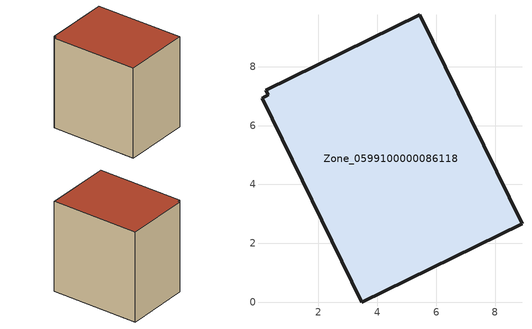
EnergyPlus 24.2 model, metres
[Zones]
Zone_0599100000086118
 floor ground (C_G): 0.08,6.93 0.29,7.04 0.21,7.21 5.44,9.76 8.91,2.66 3.47,0 z0
 wall outside (C_F): 8.91,2.66 5.44,9.76 0.21,7.21 0.29,7.04 0.08,6.93 3.47,0 8.91,2.66 z0:8.11
 roof outside (C_R): 0.29,7.04 0.08,6.93 3.47,0 8.91,2.66 5.44,9.76 0.21,7.21 z8.11
[BUILDING]
Pand.0599100000086118: North Axis=0; Terrain=City; Loads Convergence Tolerance Value=0.04; Temperature Convergence Tolerance Value=0.4; Solar Distribution=FullExterior; Maximum Number of Warmup Days=25; Minimum Number of Warmup Days=1
[Site:Location]
Rotterdam.The.Hague.AP_ZH_NLD Design_Conditions: Latitude=51.96; Longitude=4.45; Time Zone=1; Elevation=-4.5
[SITE:GROUNDTEMPERATURE:BUILDINGSURFACE]
18, 18, 18, 18, 18, 18, 18, 18, 18, 18, 18, 18
[MATERIAL] Thermal Absorptance=0.9; Solar Absorptance=0.7; Visible Absorptance=0.7
Name | Roughness | Thickness | Conductivity | Density | Specific Heat
G.TI.1965-1974 | MediumSmooth | 0.15 | 0.882353 | 540 | 1210
F.TI.1965-1974 | Rough | 0.3 | 0.697674 | 1920 | 840
R.TI.1965-1974 | MediumRough | 0.2 | 0.232558 | 1500 | 1000
[CONSTRUCTION]
C_G: G.TI.1965-1974
C_F: F.TI.1965-1974
C_R: R.TI.1965-1974
[ZONE]
Zone_0599100000086118: Type=1; Multiplier=1; Ceiling Height=Autocalculate; Volume=Autocalculate; Floor Area=autocalculate; Part of Total Floor Area=Yes
[ZONEINFILTRATION:DESIGNFLOWRATE]
Infil_Zone_0599100000086118: Zone or ZoneList or Space or SpaceList=Zone_0599100000086118; Schedule=AlwaysOn; Design Flow Rate Calculation Method=Flow/Area; Flow Rate per Floor Area=0.003; Constant Term Coefficient=1; Temperature Term Coefficient=0; Velocity Term Coefficient=0; Velocity Squared Term Coefficient=0
[HVACTEMPLATE:ZONE:IDEALLOADSAIRSYSTEM]
Zone_0599100000086118: Maximum Heating Supply Air Temperature=50; Minimum Cooling Supply Air Temperature=13; Maximum Heating Supply Air Humidity Ratio=0.0156; Minimum Cooling Supply Air Humidity Ratio=0.0077; Heating Limit=NoLimit; Cooling Limit=NoLimit; Dehumidification Control Type=ConstantSensibleHeatRatio; Cooling Sensible Heat Ratio=0.7; Dehumidification Setpoint=60; Humidification Control Type=None; Humidification Setpoint=30; Outdoor Air Method=None; Outdoor Air Flow Rate per Person=0.00944; Outdoor Air Flow Rate per Zone Floor Area=0; Outdoor Air Flow Rate per Zone=0; Demand Controlled Ventilation Type=None; Outdoor Air Economizer Type=NoEconomizer; Heat Recovery Type=None; Sensible Heat Recovery Effectiveness=0.7; Latent Heat Recovery Effectiveness=0.65
[ZONECONTROL:THERMOSTAT]
ThermostatControl_Zone_0599100000086118: Zone or ZoneList=Zone_0599100000086118; Control Type Schedule=DualSetpointControlType; Control 1=Thermostat_Zone_0599100000086118; Temperature Difference Between Cutout And Setpoint=0
[THERMOSTATSETPOINT:DUALSETPOINT]
Thermostat_Zone_0599100000086118: Heating Setpoint Temperature Schedule=HeatingSetpoint_Zone_0599100000086118; Cooling Setpoint Temperature Schedule=CoolingSetpoint_Zone_0599100000086118
[SCHEDULE:COMPACT]
HeatingSetpoint_Zone_0599100000086118: Through: 12/31, For: AllDays, Until: 24:00, 21
CoolingSetpoint_Zone_0599100000086118: Through: 12/31, For: AllDays, Until: 24:00, 24
DualSetpointControlType: Through: 12/31, For: AllDays, Until: 24:00, 4
AlwaysOn: Through: 12/31, For: AllDays, Until: 24:00, 1
